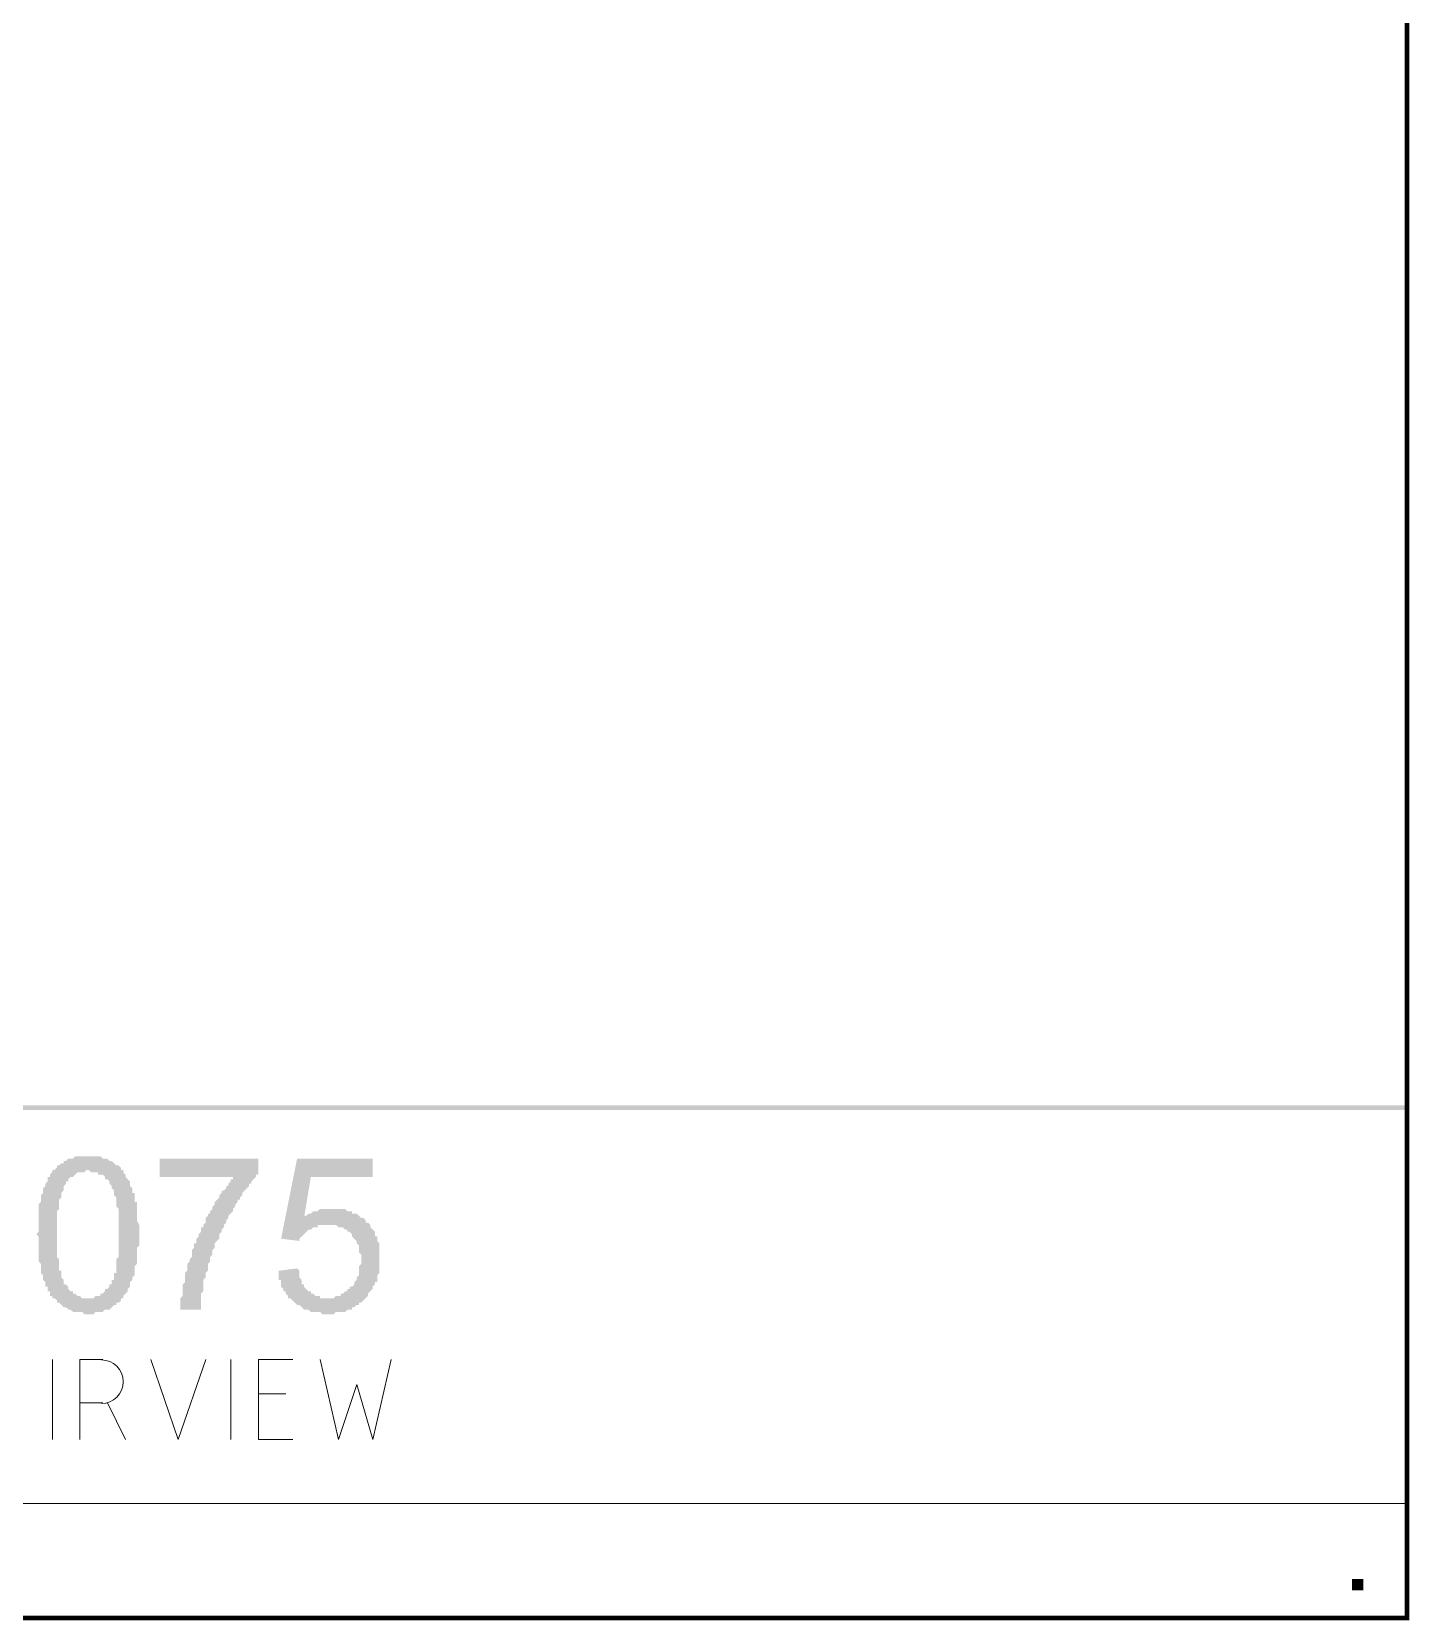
# Model space of a CAD drawing. Header units: millimetres. Extents: x 5.9 to 40.1, y 2 to 30.5.
# Drawn here: x 37.308 to 40.093, y 2.43 to 5.643 of the extents above; entities that cross this region are included whole.
import ezdxf

# ---------------------------------------------------------------- set-up
doc = ezdxf.new("R2010")
doc.units = ezdxf.units.MM
doc.layers.add('PDF_0', color=7, linetype='Continuous')

msp = doc.modelspace()

# ---------------------------------------------------------------- hatches: boundary and pattern name
at = {"layer": 'PDF_0', "true_color": 0x808080, "transparency": 33554559}
h = msp.add_hatch(color=8, dxfattribs=at)
h.paths.add_polyline_path([(37.3168, 3.2113), (37.3215, 3.2159), (37.3215, 3.2205), (37.3215, 3.2252), (37.3215, 3.2298), (37.3215, 3.2344), (37.3215, 3.239), (37.3215, 3.2437), (37.3215, 3.2483), (37.3215, 3.2529), (37.3215, 3.2575), (37.3215, 3.2622), (37.3215, 3.2668), (37.3215, 3.2714), (37.3261, 3.2761), (37.3261, 3.2807), (37.3261, 3.2853), (37.3261, 3.2853), (37.3261, 3.2899), (37.3307, 3.2946), (37.3307, 3.2992), (37.3307, 3.2992), (37.3307, 3.3038), (37.3353, 3.3084), (37.3353, 3.3131), (37.34, 3.3177), (37.34, 3.3223), (37.34, 3.327), (37.3446, 3.327), (37.3446, 3.3316), (37.3492, 3.3362), (37.3492, 3.3408), (37.3538, 3.3408), (37.3585, 3.3455), (37.3585, 3.3501), (37.3631, 3.3501), (37.3631, 3.3501), (37.3677, 3.3547), (37.3723, 3.3547), (37.3723, 3.3593), (37.377, 3.3593), (37.3816, 3.364), (37.3862, 3.364), (37.3909, 3.364), (37.3955, 3.3686), (37.4001, 3.3686), (37.4001, 3.3686), (37.4047, 3.3686), (37.4094, 3.3686), (37.414, 3.3686), (37.4186, 3.3686), (37.4232, 3.3686), (37.4279, 3.3686), (37.4325, 3.3686), (37.4371, 3.3686), (37.4371, 3.3686), (37.4418, 3.3686), (37.4464, 3.3686), (37.451, 3.364), (37.4556, 3.364), (37.4603, 3.364), (37.4649, 3.3593), (37.4649, 3.3593), (37.4695, 3.3593), (37.4741, 3.3547), (37.4741, 3.3547), (37.4788, 3.3501), (37.4834, 3.3501), (37.488, 3.3455), (37.488, 3.3408), (37.4927, 3.3408), (37.4927, 3.3362), (37.4973, 3.3316), (37.4973, 3.3316), (37.4973, 3.327), (37.5019, 3.3223), (37.5019, 3.3223), (37.5065, 3.3177), (37.5065, 3.3131), (37.5065, 3.3084), (37.5112, 3.3038), (37.5112, 3.2992), (37.5112, 3.2946), (37.5158, 3.2946), (37.5158, 3.2899), (37.5158, 3.2853), (37.5158, 3.2807), (37.5158, 3.2761), (37.5204, 3.2761), (37.5204, 3.2714), (37.5204, 3.2668), (37.5204, 3.2622), (37.5204, 3.2575), (37.5204, 3.2529), (37.5204, 3.2483), (37.5204, 3.2483), (37.5204, 3.2437), (37.5204, 3.239), (37.525, 3.2298), (37.525, 3.2252), (37.525, 3.2205), (37.525, 3.2159), (37.525, 3.2113), (37.525, 3.2113), (37.525, 3.2067), (37.525, 3.202), (37.525, 3.1974), (37.525, 3.1881), (37.5204, 3.1835), (37.5204, 3.1789), (37.5204, 3.1743), (37.5204, 3.1696), (37.5204, 3.165), (37.5204, 3.1604), (37.5204, 3.1604), (37.5204, 3.1558), (37.5204, 3.1511), (37.5158, 3.1465), (37.5158, 3.1419), (37.5158, 3.1372), (37.5158, 3.1326), (37.5158, 3.1326), (37.5158, 3.128), (37.5112, 3.1234), (37.5112, 3.1234), (37.5112, 3.1187), (37.5065, 3.1141), (37.5065, 3.1095), (37.5065, 3.1049), (37.5019, 3.1002), (37.5019, 3.0956), (37.4973, 3.091), (37.4973, 3.091), (37.4927, 3.0863), (37.4927, 3.0817), (37.488, 3.0817), (37.488, 3.0771), (37.4834, 3.0725), (37.4788, 3.0725), (37.4788, 3.0678), (37.4741, 3.0678), (37.4695, 3.0632), (37.4695, 3.0632), (37.4649, 3.0586), (37.4603, 3.0586), (37.4556, 3.0586), (37.451, 3.054), (37.451, 3.054), (37.4464, 3.054), (37.4418, 3.054), (37.4371, 3.054), (37.4325, 3.0493), (37.4279, 3.0493), (37.4232, 3.0493), (37.4232, 3.0493), (37.4186, 3.0493), (37.414, 3.0493), (37.4094, 3.054), (37.4047, 3.054), (37.4001, 3.054), (37.3955, 3.054), (37.3909, 3.054), (37.3862, 3.0586), (37.3816, 3.0586), (37.3816, 3.0586), (37.377, 3.0632), (37.3723, 3.0632), (37.3677, 3.0678), (37.3677, 3.0678), (37.3631, 3.0725), (37.3585, 3.0725), (37.3585, 3.0771), (37.3538, 3.0817), (37.3492, 3.0817), (37.3492, 3.0817), (37.3492, 3.0863), (37.3446, 3.0863), (37.3446, 3.091), (37.3446, 3.0956), (37.34, 3.0956), (37.34, 3.1002), (37.34, 3.1049), (37.3353, 3.1049), (37.3353, 3.1095), (37.3353, 3.1141), (37.3307, 3.1187), (37.3307, 3.1187), (37.3307, 3.1234), (37.3307, 3.128), (37.3261, 3.1326), (37.3261, 3.1372), (37.3261, 3.1419), (37.3261, 3.1465), (37.3261, 3.1511), (37.3215, 3.1558), (37.3215, 3.1604), (37.3215, 3.165), (37.3215, 3.1696), (37.3215, 3.1743), (37.3215, 3.1789), (37.3215, 3.1835), (37.3215, 3.1881), (37.3215, 3.1928), (37.3215, 3.1974), (37.3215, 3.2067), (37.3168, 3.2113), (37.3168, 3.2113)], flags=0)
h.paths.add_polyline_path([(37.3585, 3.2113), (37.3585, 3.2067), (37.3585, 3.1974), (37.3585, 3.1928), (37.3585, 3.1881), (37.3585, 3.1835), (37.3585, 3.1743), (37.3585, 3.1696), (37.3585, 3.165), (37.3631, 3.1604), (37.3631, 3.1558), (37.3631, 3.1511), (37.3631, 3.1465), (37.3631, 3.1419), (37.3631, 3.1372), (37.3677, 3.1372), (37.3677, 3.1326), (37.3677, 3.128), (37.3677, 3.1234), (37.3677, 3.1234), (37.3723, 3.1187), (37.3723, 3.1141), (37.3723, 3.1141), (37.3723, 3.1095), (37.377, 3.1095), (37.377, 3.1095), (37.3816, 3.1049), (37.3816, 3.1002), (37.3862, 3.0956), (37.3909, 3.0956), (37.3909, 3.091), (37.3955, 3.091), (37.4001, 3.0863), (37.4047, 3.0863), (37.4047, 3.0863), (37.4094, 3.0817), (37.414, 3.0817), (37.4186, 3.0817), (37.4232, 3.0817), (37.4232, 3.0817), (37.4279, 3.0817), (37.4325, 3.0817), (37.4371, 3.0863), (37.4418, 3.0863), (37.4464, 3.0863), (37.4464, 3.091), (37.451, 3.091), (37.4556, 3.0956), (37.4556, 3.1002), (37.4603, 3.1002), (37.4649, 3.1049), (37.4649, 3.1095), (37.4695, 3.1095), (37.4695, 3.1141), (37.4695, 3.1141), (37.4695, 3.1187), (37.4741, 3.1187), (37.4741, 3.1234), (37.4741, 3.128), (37.4741, 3.1326), (37.4788, 3.1326), (37.4788, 3.1372), (37.4788, 3.1419), (37.4788, 3.1465), (37.4788, 3.1511), (37.4788, 3.1558), (37.4788, 3.1604), (37.4834, 3.165), (37.4834, 3.1696), (37.4834, 3.1743), (37.4834, 3.1789), (37.4834, 3.1835), (37.4834, 3.1881), (37.4834, 3.1974), (37.4834, 3.202), (37.4834, 3.2067), (37.4834, 3.2113), (37.4834, 3.2159), (37.4834, 3.2252), (37.4834, 3.2298), (37.4834, 3.2344), (37.4834, 3.239), (37.4834, 3.2437), (37.4834, 3.2483), (37.4834, 3.2575), (37.4834, 3.2622), (37.4788, 3.2668), (37.4788, 3.2714), (37.4788, 3.2761), (37.4788, 3.2761), (37.4788, 3.2807), (37.4788, 3.2853), (37.4741, 3.2899), (37.4741, 3.2946), (37.4741, 3.2946), (37.4741, 3.2992), (37.4695, 3.3038), (37.4695, 3.3038), (37.4695, 3.3084), (37.4695, 3.3084), (37.4649, 3.3131), (37.4649, 3.3131), (37.4649, 3.3177), (37.4603, 3.3223), (37.4556, 3.3223), (37.4556, 3.327), (37.451, 3.3316), (37.4464, 3.3316), (37.4418, 3.3316), (37.4418, 3.3362), (37.4371, 3.3362), (37.4325, 3.3362), (37.4279, 3.3362), (37.4232, 3.3408), (37.4186, 3.3408), (37.4186, 3.3408), (37.414, 3.3362), (37.4094, 3.3362), (37.4047, 3.3362), (37.4001, 3.3362), (37.3955, 3.3316), (37.3955, 3.3316), (37.3909, 3.327), (37.3862, 3.327), (37.3816, 3.3223), (37.3816, 3.3177), (37.377, 3.3177), (37.377, 3.3131), (37.377, 3.3131), (37.3723, 3.3084), (37.3723, 3.3038), (37.3723, 3.3038), (37.3723, 3.2992), (37.3677, 3.2946), (37.3677, 3.2946), (37.3677, 3.2899), (37.3677, 3.2853), (37.3631, 3.2807), (37.3631, 3.2761), (37.3631, 3.2761), (37.3631, 3.2714), (37.3631, 3.2668), (37.3631, 3.2622), (37.3585, 3.2575), (37.3585, 3.2529), (37.3585, 3.2437), (37.3585, 3.239), (37.3585, 3.2344), (37.3585, 3.2298), (37.3585, 3.2252), (37.3585, 3.2205), (37.3585, 3.2113), (37.3585, 3.2113)], flags=0)
for points in [[(37.5667, 3.327), (37.5667, 3.364), (37.7657, 3.364), (37.7657, 3.3362), (37.7657, 3.3316), (37.761, 3.3316), (37.761, 3.327), (37.7564, 3.3223), (37.7564, 3.3223), (37.7518, 3.3177), (37.7518, 3.3131), (37.7471, 3.3131), (37.7471, 3.3084), (37.7425, 3.3038), (37.7379, 3.2992), (37.7379, 3.2992), (37.7333, 3.2946), (37.7333, 3.2899), (37.7286, 3.2853), (37.7286, 3.2807), (37.724, 3.2807), (37.724, 3.2761), (37.7194, 3.2714), (37.7194, 3.2668), (37.7148, 3.2622), (37.7148, 3.2576), (37.7101, 3.2529), (37.7101, 3.2529), (37.7055, 3.2483), (37.7055, 3.2437), (37.7009, 3.239), (37.7009, 3.2344), (37.6963, 3.2298), (37.6963, 3.2252), (37.6963, 3.2252), (37.6916, 3.2205), (37.6916, 3.2159), (37.687, 3.2113), (37.687, 3.2067), (37.687, 3.202), (37.6824, 3.1974), (37.6824, 3.1974), (37.6777, 3.1928), (37.6777, 3.1881), (37.6777, 3.1835), (37.6731, 3.1789), (37.6731, 3.1743), (37.6731, 3.1696), (37.6685, 3.165), (37.6685, 3.165), (37.6685, 3.1604), (37.6685, 3.1558), (37.6639, 3.1511), (37.6639, 3.1465), (37.6639, 3.1419), (37.6639, 3.1419), (37.6639, 3.1373), (37.6592, 3.1326), (37.6592, 3.1326), (37.6592, 3.128), (37.6592, 3.1234), (37.6546, 3.1187), (37.6546, 3.1141), (37.6546, 3.1095), (37.6546, 3.1049), (37.6546, 3.1002), (37.6546, 3.0956), (37.65, 3.091), (37.65, 3.0864), (37.65, 3.0817), (37.65, 3.0817), (37.65, 3.0771), (37.65, 3.0725), (37.65, 3.0678), (37.65, 3.0632), (37.65, 3.0586), (37.65, 3.0586), (37.6083, 3.0586), (37.6083, 3.0586), (37.6083, 3.0632), (37.6083, 3.0678), (37.6083, 3.0725), (37.6083, 3.0771), (37.6083, 3.0771), (37.6083, 3.0817), (37.613, 3.0864), (37.613, 3.091), (37.613, 3.0956), (37.613, 3.1002), (37.613, 3.1049), (37.613, 3.1095), (37.6176, 3.1141), (37.6176, 3.1187), (37.6176, 3.1234), (37.6176, 3.128), (37.6176, 3.1326), (37.6222, 3.1373), (37.6222, 3.1419), (37.6222, 3.1465), (37.6222, 3.1511), (37.6268, 3.1558), (37.6268, 3.1558), (37.6268, 3.1604), (37.6315, 3.165), (37.6315, 3.1696), (37.6315, 3.1743), (37.6315, 3.1789), (37.6361, 3.1835), (37.6361, 3.1881), (37.6361, 3.1928), (37.6407, 3.1928), (37.6407, 3.1974), (37.6407, 3.202), (37.6454, 3.2067), (37.6454, 3.2113), (37.65, 3.2159), (37.65, 3.2205), (37.65, 3.2252), (37.6546, 3.2252), (37.6546, 3.2298), (37.6592, 3.2344), (37.6592, 3.239), (37.6592, 3.2437), (37.6639, 3.2483), (37.6639, 3.2529), (37.6685, 3.2529), (37.6685, 3.2576), (37.6731, 3.2622), (37.6731, 3.2668), (37.6777, 3.2714), (37.6777, 3.2761), (37.6824, 3.2807), (37.6824, 3.2807), (37.687, 3.2853), (37.687, 3.2899), (37.6916, 3.2946), (37.6916, 3.2992), (37.6963, 3.2992), (37.7009, 3.3038), (37.7009, 3.3084), (37.7055, 3.3084), (37.7055, 3.3131), (37.7101, 3.3177), (37.7101, 3.3223), (37.7148, 3.3223), (37.7148, 3.327), (37.7194, 3.327)], [(37.8073, 3.1372), (37.8443, 3.1419), (37.849, 3.1372), (37.849, 3.1326), (37.849, 3.128), (37.849, 3.1234), (37.8536, 3.1187), (37.8536, 3.1141), (37.8536, 3.1095), (37.8582, 3.1095), (37.8582, 3.1049), (37.8628, 3.1002), (37.8628, 3.1002), (37.8675, 3.0956), (37.8721, 3.0956), (37.8721, 3.091), (37.8767, 3.091), (37.8813, 3.0863), (37.886, 3.0863), (37.8906, 3.0863), (37.8906, 3.0817), (37.8952, 3.0817), (37.8998, 3.0817), (37.9045, 3.0817), (37.9045, 3.0817), (37.9091, 3.0817), (37.9137, 3.0817), (37.9184, 3.0817), (37.923, 3.0863), (37.9276, 3.0863), (37.9322, 3.0863), (37.9322, 3.091), (37.9369, 3.091), (37.9415, 3.0956), (37.9461, 3.0956), (37.9461, 3.1002), (37.9507, 3.1002), (37.9507, 3.1049), (37.9554, 3.1049), (37.96, 3.1095), (37.96, 3.1141), (37.9646, 3.1187), (37.9646, 3.1187), (37.9646, 3.1234), (37.9693, 3.128), (37.9693, 3.1326), (37.9693, 3.1372), (37.9693, 3.1419), (37.9693, 3.1465), (37.9739, 3.1511), (37.9739, 3.1557), (37.9739, 3.1604), (37.9739, 3.1604), (37.9739, 3.165), (37.9739, 3.1696), (37.9693, 3.1743), (37.9693, 3.1789), (37.9693, 3.1835), (37.9693, 3.1881), (37.9693, 3.1881), (37.9646, 3.1928), (37.9646, 3.1974), (37.96, 3.202), (37.96, 3.202), (37.9554, 3.2066), (37.9554, 3.2113), (37.9554, 3.2113), (37.9507, 3.2159), (37.9461, 3.2159), (37.9461, 3.2205), (37.9415, 3.2205), (37.9369, 3.2252), (37.9322, 3.2252), (37.9276, 3.2252), (37.9276, 3.2252), (37.923, 3.2298), (37.9184, 3.2298), (37.9137, 3.2298), (37.9091, 3.2298), (37.9045, 3.2298), (37.8998, 3.2298), (37.8952, 3.2298), (37.8906, 3.2298), (37.886, 3.2298), (37.886, 3.2252), (37.8813, 3.2252), (37.8767, 3.2252), (37.8721, 3.2205), (37.8721, 3.2205), (37.8675, 3.2205), (37.8628, 3.2159), (37.8628, 3.2159), (37.8582, 3.2113), (37.8536, 3.2066), (37.8536, 3.2066), (37.849, 3.202), (37.849, 3.1974), (37.8119, 3.202), (37.8443, 3.364), (37.997, 3.364), (37.997, 3.3269), (37.8721, 3.3269), (37.8582, 3.2437), (37.8582, 3.2483), (37.8628, 3.2483), (37.8675, 3.2529), (37.8721, 3.2529), (37.8767, 3.2575), (37.8813, 3.2575), (37.886, 3.2575), (37.886, 3.2575), (37.8906, 3.2622), (37.8952, 3.2622), (37.8998, 3.2622), (37.9045, 3.2622), (37.9091, 3.2622), (37.9137, 3.2622), (37.9137, 3.2622), (37.9184, 3.2622), (37.923, 3.2622), (37.9276, 3.2622), (37.9322, 3.2622), (37.9369, 3.2622), (37.9415, 3.2622), (37.9461, 3.2575), (37.9507, 3.2575), (37.9554, 3.2575), (37.9554, 3.2529), (37.96, 3.2529), (37.9646, 3.2529), (37.9693, 3.2483), (37.9693, 3.2483), (37.9739, 3.2437), (37.9785, 3.2437), (37.9831, 3.239), (37.9831, 3.2344), (37.9831, 3.2344), (37.9878, 3.2344), (37.9924, 3.2298), (37.9924, 3.2252), (37.997, 3.2205), (37.997, 3.2205), (38.0016, 3.2159), (38.0016, 3.2113), (38.0016, 3.2066), (38.0063, 3.2066), (38.0063, 3.202), (38.0063, 3.1974), (38.0109, 3.1928), (38.0109, 3.1881), (38.0109, 3.1835), (38.0109, 3.1789), (38.0109, 3.1743), (38.0109, 3.1696), (38.0109, 3.165), (38.0109, 3.1604), (38.0109, 3.1557), (38.0109, 3.1511), (38.0109, 3.1511), (38.0109, 3.1465), (38.0109, 3.1419), (38.0109, 3.1372), (38.0109, 3.1326), (38.0063, 3.128), (38.0063, 3.1234), (38.0063, 3.1187), (38.0063, 3.1141), (38.0016, 3.1141), (38.0016, 3.1095), (37.997, 3.1049), (37.997, 3.1002), (37.9924, 3.0956), (37.9924, 3.0956), (37.9878, 3.091), (37.9878, 3.091), (37.9878, 3.0863), (37.9831, 3.0817), (37.9785, 3.0771), (37.9785, 3.0771), (37.9739, 3.0725), (37.9693, 3.0725), (37.9693, 3.0678), (37.9646, 3.0678), (37.96, 3.0632), (37.9554, 3.0632), (37.9554, 3.0586), (37.9507, 3.0586), (37.9461, 3.0586), (37.9415, 3.054), (37.9369, 3.054), (37.9322, 3.054), (37.9276, 3.054), (37.923, 3.054), (37.923, 3.054), (37.9184, 3.0493), (37.9137, 3.0493), (37.9091, 3.0493), (37.9045, 3.0493), (37.8998, 3.0493), (37.8952, 3.0493), (37.8906, 3.054), (37.886, 3.054), (37.8813, 3.054), (37.8767, 3.054), (37.8767, 3.054), (37.8721, 3.054), (37.8675, 3.0586), (37.8628, 3.0586), (37.8582, 3.0586), (37.8536, 3.0632), (37.8536, 3.0632), (37.849, 3.0678), (37.8443, 3.0678), (37.8397, 3.0725), (37.8397, 3.0725), (37.8351, 3.0771), (37.8351, 3.0771), (37.8304, 3.0817), (37.8258, 3.0817), (37.8258, 3.0863), (37.8212, 3.091), (37.8212, 3.0956), (37.8166, 3.0956), (37.8166, 3.1002), (37.8119, 3.1049), (37.8119, 3.1095), (37.8119, 3.1141), (37.8119, 3.1187), (37.8073, 3.1187), (37.8073, 3.1234), (37.8073, 3.128), (37.8073, 3.1326), (37.8073, 3.1372)]]:
    msp.add_hatch(color=8, dxfattribs=at).paths.add_polyline_path(points)

# ---------------------------------------------------------------- linework, layer by layer
at = {"layer": 'PDF_0', "lineweight": 0, "const_width": 0.00925}
msp.add_lwpolyline([(40.0887, 2.4351), (40.0887, 30.5349), (5.8905, 30.5349), (5.8905, 2.4351)], close=True, dxfattribs=at)
at = {"layer": 'PDF_0', "color": 8, "lineweight": 0, "true_color": 0x808080}
for points in [[(37.3495, 2.796), (37.3495, 2.9579)], [(37.4051, 2.796), (37.4051, 2.9579), (37.4513, 2.9579)], [(37.5485, 2.9579), (37.604, 2.796), (37.6595, 2.9579)], [(37.7104, 2.796), (37.7104, 2.9579)], [(37.8354, 2.796), (37.766, 2.796), (37.766, 2.9579), (37.8354, 2.9579)], [(37.8909, 2.9579), (37.9279, 2.796), (37.9649, 2.907), (37.9973, 2.796), (38.0343, 2.9579)], [(37.4513, 2.87), (37.4051, 2.87)], [(37.4606, 2.87), (37.4976, 2.796)], [(37.8215, 2.8885), (37.766, 2.8885)], [(34.3883, 2.6664), (40.0887, 2.6664)]]:
    msp.add_lwpolyline(points, dxfattribs=at)
msp.add_arc((37.4487, 2.9128), 0.044, 270, 90, dxfattribs=at)
at = {"layer": 'PDF_0', "transparency": 33554559}
for points in [[(5.8905, 3.4715), (5.8905, 3.4622), (40.0887, 3.4715)], [(5.8905, 3.4622), (40.0887, 3.4715), (40.0887, 3.4622)]]:
    msp.add_solid(points, dxfattribs=at)
at = {"layer": 'PDF_0', "color": 8, "lineweight": 0, "true_color": 0x808080, "transparency": 33554559}
msp.add_solid([(39.9777, 2.4906), (39.9777, 2.5137), (40.0008, 2.4906), (40.0008, 2.5137)], dxfattribs=at)

doc.saveas('drawing.dxf')
